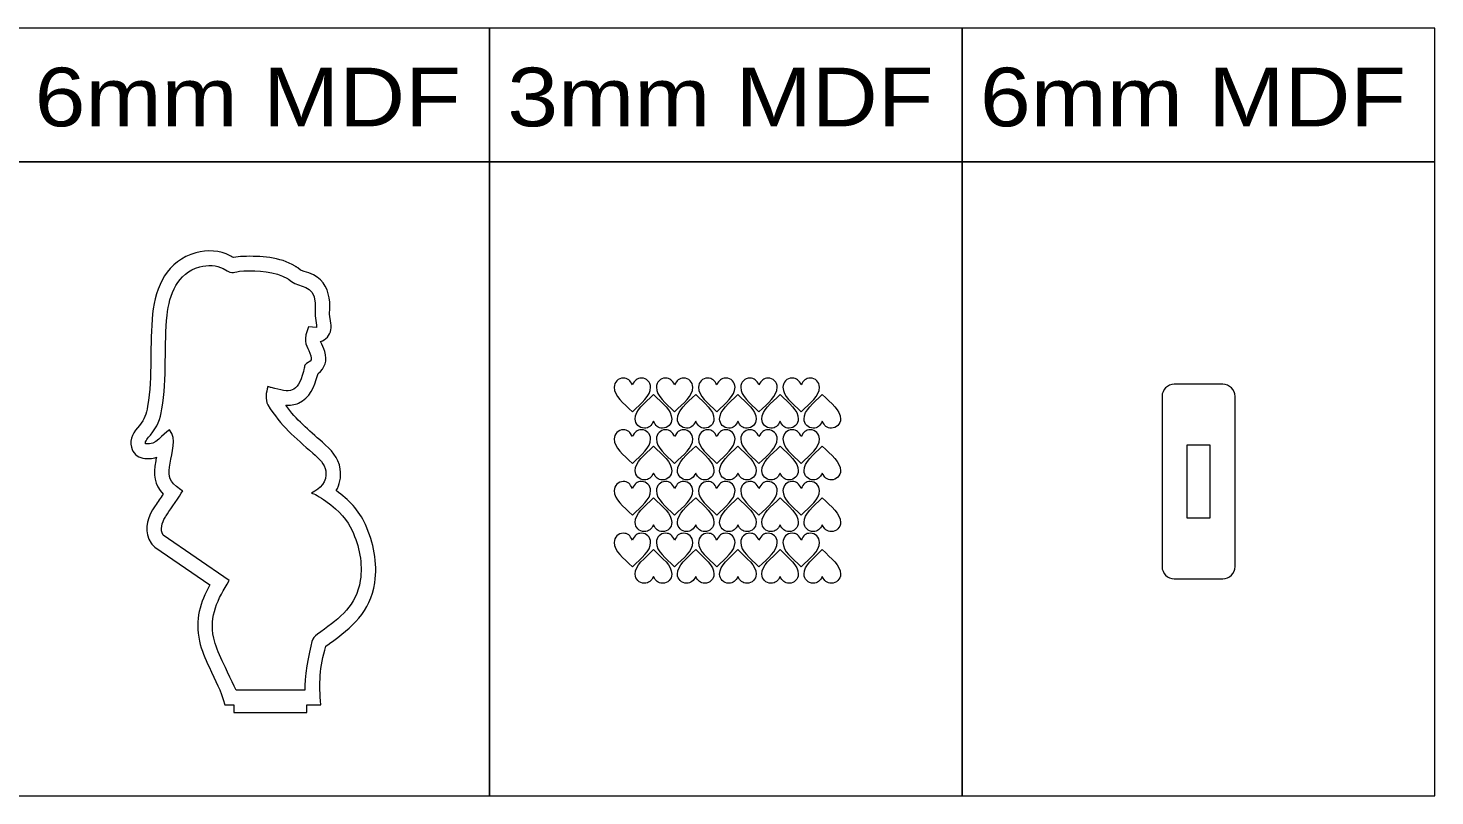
# Model space of a CAD drawing. Header units: millimetres. Extents: x -1166 to 1166, y -335 to 297.
# Drawn here: x 9 to 1166, y -335 to 297 of the extents above; entities that cross this region are included whole.
import ezdxf

# ---------------------------------------------------------------- set-up
doc = ezdxf.new("R2010")
doc.units = ezdxf.units.MM
doc.header["$MEASUREMENT"] = 0
doc.layers.add('Camada 1', color=7, linetype='Continuous')
doc.styles.add('2', font='Arial', dxfattribs={"height": 1})
doc.styles.add('3', font='Arial', dxfattribs={"height": 1})
doc.styles.add('4', font='Arial', dxfattribs={"height": 1})

msp = doc.modelspace()

# ---------------------------------------------------------------- linework, layer by layer
at = {"layer": 'Camada 1', "color": 142, "lineweight": 20}
for points in [[(-0.0001, 186.6815), (388.8269, 186.6815), (388.8269, 296.7483), (-0.0001, 296.7483), (-0.0001, 186.6815)], [(388.8267, 186.6815), (777.6537, 186.6815), (777.6537, 296.7483), (388.8267, 296.7483), (388.8267, 186.6815)], [(777.6535, 186.6815), (1166.4803, 186.6815), (1166.4803, 296.7483), (777.6535, 296.7483), (777.6535, 186.6815)], [(-0.0001, -334.8653), (388.8269, -334.8653), (388.8269, 186.6815), (-0.0001, 186.6815), (-0.0001, -334.8653)], [(388.8267, -334.8653), (777.6537, -334.8653), (777.6537, 186.6815), (388.8267, 186.6815), (388.8267, -334.8653)], [(777.6535, -334.8653), (1166.4803, -334.8653), (1166.4803, 186.6815), (777.6535, 186.6815), (777.6535, -334.8653)]]:
    msp.add_lwpolyline(points, close=True, dxfattribs=at)
at = {"layer": 'Camada 1', "color": 230, "lineweight": 9}
for points, knots in [([(262.5217, -83.7115), (272.9265, -91.38), (281.2387, -99.6098), (286.6966, -111.6317), (286.6966, -111.6317), (293.395, -126.3857), (296.8582, -143.3309), (294.3115, -159.4661), (294.3115, -159.4661), (290.425, -184.0893), (275.9652, -195.7235), (257.1309, -209.5759), (257.1309, -209.5759), (257.0457, -209.6386), (256.9724, -209.6911), (256.8857, -209.7516), (256.8857, -209.7516), (256.8857, -209.7516), (254.0664, -211.7179), (254.0664, -211.7179), (254.0664, -211.7179), (248.9337, -229.0681), (248.4977, -242.5507), (249.9482, -259.9824), (249.9482, -259.9824), (249.9482, -259.9824), (238.5472, -259.9723), (238.5472, -259.9723), (238.5472, -259.9723), (238.5472, -259.9723), (238.5472, -266.2957), (238.5472, -266.2957), (238.5472, -266.2957), (238.5472, -266.2957), (178.5472, -266.2957), (178.5472, -266.2957), (178.5472, -266.2957), (178.5472, -266.2957), (178.5472, -259.9191), (178.5472, -259.9191), (178.5472, -259.9191), (178.5472, -259.9191), (170.8979, -259.9124), (170.8979, -259.9124), (170.8979, -259.9124), (167.6575, -247.2893), (163.5231, -241.1134), (157.996, -228.7886), (157.996, -228.7886), (154.8987, -221.8784), (151.7802, -214.9979), (150.1568, -207.5604), (150.1568, -207.5604), (146.2538, -189.6787), (150.8191, -175.7045), (158.6713, -161.3093), (158.6713, -161.3093), (158.6713, -161.3093), (113.4862, -130.1468), (113.4862, -130.1468), (113.4862, -130.1468), (112.1782, -129.2448), (111.2072, -128.2598), (110.324, -126.939), (110.324, -126.939), (104.6877, -118.5108), (106.5518, -107.7056), (111.5982, -99.5137), (111.5982, -99.5137), (112.2775, -98.4112), (113.001, -97.3465), (113.7105, -96.2644), (113.7105, -96.2644), (115.8362, -93.0226), (118.1272, -89.8561), (120.3276, -86.6596), (120.3276, -86.6596), (112.4782, -78.4268), (112.3339, -71.2411), (114.1241, -59.3581), (114.1241, -59.3581), (114.1942, -58.8928), (114.4337, -57.7796), (114.7427, -56.3245), (114.7427, -56.3245), (111.3608, -57.4625), (107.6864, -57.796), (103.5925, -57.0381), (103.5925, -57.0381), (98.8474, -56.1598), (95.2742, -52.7875), (94.1231, -48.1011), (94.1231, -48.1011), (92.325, -40.7809), (96.2558, -35.2473), (100.7342, -30.1181), (100.7342, -30.1181), (105.1402, -25.0719), (106.3116, -20.8884), (107.4516, -14.3624), (107.4516, -14.3624), (111.7731, 10.3745), (108.9, 36.7081), (111.6065, 61.7344), (111.6065, 61.7344), (114.043, 84.265), (123.5167, 105.4234), (147.1962, 111.8579), (147.1962, 111.8579), (156.4647, 114.3764), (166.9039, 114.1395), (175.4506, 109.4025), (175.4506, 109.4025), (176.2044, 108.9847), (177.1568, 108.4258), (178.0747, 107.9548), (178.0747, 107.9548), (180.7874, 108.5612), (183.112, 108.8876), (186.2752, 108.9608), (186.2752, 108.9608), (200.3887, 109.2872), (216.3811, 108.5284), (228.7454, 101.0019), (228.7454, 101.0019), (229.0131, 100.839), (229.2791, 100.672), (229.5411, 100.5), (229.5411, 100.5), (229.8039, 100.3275), (230.064, 100.1495), (230.3207, 99.968), (230.3207, 99.968), (230.5618, 99.7976), (230.7621, 99.6451), (230.9906, 99.4582), (230.9906, 99.4582), (230.9906, 99.4582), (233.2283, 97.6277), (233.2283, 97.6277), (233.2283, 97.6277), (233.2912, 97.5881), (233.3699, 97.5508), (233.4333, 97.5204), (233.4333, 97.5204), (234.2603, 97.1239), (235.3074, 96.8372), (236.1858, 96.576), (236.1858, 96.576), (238.8787, 95.7751), (241.413, 95.0001), (243.9325, 93.7072), (243.9325, 93.7072), (252.8337, 89.1396), (256.5799, 80.8876), (257.2921, 71.2478), (257.2921, 71.2478), (257.4346, 69.3184), (257.385, 67.3833), (257.3097, 65.4522), (257.3097, 65.4522), (257.264, 64.2817), (257.1158, 62.6536), (257.229, 61.5031), (257.229, 61.5031), (257.229, 61.5031), (258.2319, 54.0044), (258.2319, 54.0044), (258.2319, 54.0044), (258.24, 53.9438), (258.2475, 53.8847), (258.2545, 53.8265), (258.2545, 53.8265), (258.5571, 52.0946), (258.4604, 50.542), (258.2141, 48.7303), (258.2141, 48.7303), (257.5639, 43.9476), (254.1626, 40.1921), (249.8116, 38.8647), (249.8116, 38.8647), (251.0332, 36.0615), (252.3384, 33.7666), (253.2676, 30.6299), (253.2676, 30.6299), (255.4744, 23.1802), (253.5097, 16.9459), (247.6726, 12.5943), (247.6726, 12.5943), (247.5627, 12.0825), (247.4368, 11.5626), (247.2857, 11.0209), (247.2857, 11.0209), (244.755, 1.9499), (241.0016, -7.6509), (231.7555, -11.7309), (231.7555, -11.7309), (228.2886, -13.2607), (224.6948, -13.6971), (221.0812, -13.5227), (221.0812, -13.5227), (229.8598, -25.4945), (239.5677, -33.6485), (251.3834, -43.972), (251.3834, -43.972), (258.3982, -50.1008), (264.6425, -56.2732), (265.9504, -65.9807), (265.9504, -65.9807), (266.9146, -73.138), (265.546, -78.8916), (262.5217, -83.7115)], [0, 0, 0, 0, 0.018518519, 0.018518519, 0.018518519, 0.018518519, 0.037037037, 0.037037037, 0.037037037, 0.037037037, 0.055555556, 0.055555556, 0.055555556, 0.055555556, 0.074074074, 0.074074074, 0.074074074, 0.074074074, 0.092592593, 0.092592593, 0.092592593, 0.092592593, 0.111111111, 0.111111111, 0.111111111, 0.111111111, 0.12962963, 0.12962963, 0.12962963, 0.12962963, 0.148148148, 0.148148148, 0.148148148, 0.148148148, 0.166666667, 0.166666667, 0.166666667, 0.166666667, 0.185185185, 0.185185185, 0.185185185, 0.185185185, 0.203703704, 0.203703704, 0.203703704, 0.203703704, 0.222222222, 0.222222222, 0.222222222, 0.222222222, 0.240740741, 0.240740741, 0.240740741, 0.240740741, 0.259259259, 0.259259259, 0.259259259, 0.259259259, 0.277777778, 0.277777778, 0.277777778, 0.277777778, 0.296296296, 0.296296296, 0.296296296, 0.296296296, 0.314814815, 0.314814815, 0.314814815, 0.314814815, 0.333333333, 0.333333333, 0.333333333, 0.333333333, 0.351851852, 0.351851852, 0.351851852, 0.351851852, 0.37037037, 0.37037037, 0.37037037, 0.37037037, 0.388888889, 0.388888889, 0.388888889, 0.388888889, 0.407407407, 0.407407407, 0.407407407, 0.407407407, 0.425925926, 0.425925926, 0.425925926, 0.425925926, 0.444444444, 0.444444444, 0.444444444, 0.444444444, 0.462962963, 0.462962963, 0.462962963, 0.462962963, 0.481481481, 0.481481481, 0.481481481, 0.481481481, 0.5, 0.5, 0.5, 0.5, 0.518518519, 0.518518519, 0.518518519, 0.518518519, 0.537037037, 0.537037037, 0.537037037, 0.537037037, 0.555555556, 0.555555556, 0.555555556, 0.555555556, 0.574074074, 0.574074074, 0.574074074, 0.574074074, 0.592592593, 0.592592593, 0.592592593, 0.592592593, 0.611111111, 0.611111111, 0.611111111, 0.611111111, 0.62962963, 0.62962963, 0.62962963, 0.62962963, 0.648148148, 0.648148148, 0.648148148, 0.648148148, 0.666666667, 0.666666667, 0.666666667, 0.666666667, 0.685185185, 0.685185185, 0.685185185, 0.685185185, 0.703703704, 0.703703704, 0.703703704, 0.703703704, 0.722222222, 0.722222222, 0.722222222, 0.722222222, 0.740740741, 0.740740741, 0.740740741, 0.740740741, 0.759259259, 0.759259259, 0.759259259, 0.759259259, 0.777777778, 0.777777778, 0.777777778, 0.777777778, 0.796296296, 0.796296296, 0.796296296, 0.796296296, 0.814814815, 0.814814815, 0.814814815, 0.814814815, 0.833333333, 0.833333333, 0.833333333, 0.833333333, 0.851851852, 0.851851852, 0.851851852, 0.851851852, 0.87037037, 0.87037037, 0.87037037, 0.87037037, 0.888888889, 0.888888889, 0.888888889, 0.888888889, 0.907407407, 0.907407407, 0.907407407, 0.907407407, 0.925925926, 0.925925926, 0.925925926, 0.925925926, 0.944444444, 0.944444444, 0.944444444, 0.944444444, 0.962962963, 0.962962963, 0.962962963, 0.962962963, 1, 1, 1, 1]), ([(275.77, -116.5924), (271.856, -107.9713), (266.0185, -100.9995), (254.0715, -92.4025), (254.0715, -92.4025), (249.3754, -89.0232), (244.06, -85.6061), (242.338, -85.9362), (242.338, -85.9362), (249.5539, -81.6829), (255.3444, -77.1316), (254.0578, -67.583), (254.0578, -67.583), (253.2693, -61.7294), (248.6786, -57.5439), (243.488, -53.0087), (243.488, -53.0087), (228.4119, -39.8367), (217.4445, -30.8541), (206.3086, -13.1081), (206.3086, -13.1081), (204.2295, -8.7395), (204.8099, -3.0851), (206.4947, 1.7955), (206.4947, 1.7955), (206.4947, 1.7955), (208.0429, 1.3791), (208.0429, 1.3791), (208.0429, 1.3791), (208.2357, 1.3274), (208.9298, 1.1391), (209.1596, 1.0766), (209.1596, 1.0766), (225.0967, -3.2484), (230.542, -4.3397), (235.7271, 14.2456), (235.7271, 14.2456), (237.0117, 18.8502), (235.4727, 19.1884), (239.5299, 21.5753), (239.5299, 21.5753), (242.1126, 23.0945), (242.6516, 24.2178), (241.7618, 27.2216), (241.7618, 27.2216), (239.8989, 33.5104), (235.9138, 36.298), (237.7293, 44.3268), (237.7293, 44.3268), (237.7293, 44.3268), (239.4989, 50.127), (239.4989, 50.127), (239.4989, 50.127), (239.5676, 50.2951), (239.8165, 50.8569), (239.8897, 51.082), (239.8897, 51.082), (239.8897, 51.082), (246.3235, 50.3469), (246.3235, 50.3469), (246.3235, 50.3469), (246.575, 52.1968), (246.3783, 51.4843), (246.3378, 52.4136), (246.3378, 52.4136), (246.3378, 52.4136), (245.3313, 59.939), (245.3313, 59.939), (245.3313, 59.939), (244.9748, 62.6788), (245.5644, 67.1209), (245.3247, 70.3636), (245.3247, 70.3636), (244.113, 86.7658), (232.6655, 82.7791), (225.7902, 88.2087), (225.7902, 88.2087), (225.7902, 88.2087), (223.3926, 90.17), (223.3926, 90.17), (223.3926, 90.17), (223.2615, 90.2627), (223.0917, 90.3793), (222.9565, 90.4679), (222.9565, 90.4679), (222.8202, 90.5575), (222.646, 90.6663), (222.5058, 90.7517), (222.5058, 90.7517), (212.4754, 96.8574), (197.9358, 97.2272), (186.5527, 96.964), (186.5527, 96.964), (175.7715, 96.7146), (180.2617, 93.016), (169.6333, 98.9068), (169.6333, 98.9068), (164.2553, 101.8876), (157.0855, 102.1098), (150.3429, 100.2778), (150.3429, 100.2778), (131.7516, 95.2258), (125.4041, 77.7122), (123.5369, 60.4442), (123.5369, 60.4442), (121.0889, 37.8103), (123.4851, 7.6857), (119.2726, -16.4275), (119.2726, -16.4275), (117.7284, -25.267), (115.6811, -31.2444), (109.7735, -38.0106), (109.7735, -38.0106), (107.6388, -40.4553), (105.2692, -43.1725), (105.7767, -45.2386), (105.7767, -45.2386), (114.8347, -46.9153), (119.2631, -37.0799), (125.4944, -33.815), (125.4944, -33.815), (131.9107, -41.1193), (127.2968, -52.474), (125.9902, -61.1457), (125.9902, -61.1457), (124.5503, -70.7048), (124.0502, -74.1094), (131.1217, -80.4035), (131.1217, -80.4035), (131.1217, -80.4035), (134.7254, -83.161), (134.7254, -83.161), (134.7254, -83.161), (135.5199, -83.5906), (135.7433, -83.5876), (136.3536, -83.853), (136.3536, -83.853), (133.7439, -88.7876), (126.6015, -98.4818), (123.7455, -102.8446), (123.7455, -102.8446), (122.9274, -104.0849), (122.4768, -104.7338), (121.8152, -105.8077), (121.8152, -105.8077), (119.4078, -109.7157), (117.3687, -115.8865), (120.299, -120.2683), (120.299, -120.2683), (120.299, -120.2683), (174.6442, -157.7481), (174.6442, -157.7481), (174.6442, -157.7481), (165.2907, -173.0161), (157.8597, -186.5783), (161.8808, -205.0014), (161.8808, -205.0014), (163.2071, -211.0777), (165.7695, -216.793), (168.9463, -223.8804), (168.9463, -223.8804), (170.8369, -228.0985), (180.0669, -247.3682), (180.2087, -247.9206), (180.2087, -247.9206), (180.2087, -247.9206), (236.9072, -247.9708), (236.9072, -247.9708), (236.9072, -247.9708), (236.2079, -239.5674), (240.1332, -216.3017), (242.6572, -207.9871), (242.6572, -207.9871), (243.5475, -205.0548), (244.7168, -203.5859), (247.1283, -201.9265), (247.1283, -201.9265), (247.1283, -201.9265), (250.021, -199.909), (250.021, -199.909), (250.021, -199.909), (266.0042, -188.1535), (279.1531, -178.535), (282.4582, -157.5952), (282.4582, -157.5952), (284.6201, -143.8979), (281.5239, -129.2661), (275.77, -116.5924)], [0, 0, 0, 0, 0.020833333, 0.020833333, 0.020833333, 0.020833333, 0.041666667, 0.041666667, 0.041666667, 0.041666667, 0.0625, 0.0625, 0.0625, 0.0625, 0.083333333, 0.083333333, 0.083333333, 0.083333333, 0.104166667, 0.104166667, 0.104166667, 0.104166667, 0.125, 0.125, 0.125, 0.125, 0.145833333, 0.145833333, 0.145833333, 0.145833333, 0.166666667, 0.166666667, 0.166666667, 0.166666667, 0.1875, 0.1875, 0.1875, 0.1875, 0.208333333, 0.208333333, 0.208333333, 0.208333333, 0.229166667, 0.229166667, 0.229166667, 0.229166667, 0.25, 0.25, 0.25, 0.25, 0.270833333, 0.270833333, 0.270833333, 0.270833333, 0.291666667, 0.291666667, 0.291666667, 0.291666667, 0.3125, 0.3125, 0.3125, 0.3125, 0.333333333, 0.333333333, 0.333333333, 0.333333333, 0.354166667, 0.354166667, 0.354166667, 0.354166667, 0.375, 0.375, 0.375, 0.375, 0.395833333, 0.395833333, 0.395833333, 0.395833333, 0.416666667, 0.416666667, 0.416666667, 0.416666667, 0.4375, 0.4375, 0.4375, 0.4375, 0.458333333, 0.458333333, 0.458333333, 0.458333333, 0.479166667, 0.479166667, 0.479166667, 0.479166667, 0.5, 0.5, 0.5, 0.5, 0.520833333, 0.520833333, 0.520833333, 0.520833333, 0.541666667, 0.541666667, 0.541666667, 0.541666667, 0.5625, 0.5625, 0.5625, 0.5625, 0.583333333, 0.583333333, 0.583333333, 0.583333333, 0.604166667, 0.604166667, 0.604166667, 0.604166667, 0.625, 0.625, 0.625, 0.625, 0.645833333, 0.645833333, 0.645833333, 0.645833333, 0.666666667, 0.666666667, 0.666666667, 0.666666667, 0.6875, 0.6875, 0.6875, 0.6875, 0.708333333, 0.708333333, 0.708333333, 0.708333333, 0.729166667, 0.729166667, 0.729166667, 0.729166667, 0.75, 0.75, 0.75, 0.75, 0.770833333, 0.770833333, 0.770833333, 0.770833333, 0.791666667, 0.791666667, 0.791666667, 0.791666667, 0.8125, 0.8125, 0.8125, 0.8125, 0.833333333, 0.833333333, 0.833333333, 0.833333333, 0.854166667, 0.854166667, 0.854166667, 0.854166667, 0.875, 0.875, 0.875, 0.875, 0.895833333, 0.895833333, 0.895833333, 0.895833333, 0.916666667, 0.916666667, 0.916666667, 0.916666667, 0.9375, 0.9375, 0.9375, 0.9375, 0.958333333, 0.958333333, 0.958333333, 0.958333333, 1, 1, 1, 1])]:
    msp.add_open_spline(points, degree=3, knots=knots, dxfattribs=at)
at = {"layer": 'Camada 1', "color": 250, "lineweight": 20}
for points in [[(506.304, 3.2098), (508.179, 6.9598), (510.054, 8.8348), (513.804, 8.8348), (513.804, 8.8348), (517.944, 8.8348), (521.304, 5.4748), (521.304, 1.3347), (521.304, 1.3347), (521.304, -6.1653), (513.804, -11.3504), (506.304, -18.8504), (506.304, -18.8504), (498.804, -11.3504), (491.304, -6.1653), (491.304, 1.3347), (491.304, 1.3347), (491.304, 5.4748), (494.664, 8.8348), (498.804, 8.8348), (498.804, 8.8348), (502.554, 8.8348), (504.429, 6.9598), (506.304, 3.2098)], [(541.0221, 3.2098), (542.8971, 6.9598), (544.7721, 8.8348), (548.5221, 8.8348), (548.5221, 8.8348), (552.6621, 8.8348), (556.0221, 5.4748), (556.0221, 1.3347), (556.0221, 1.3347), (556.0221, -6.1653), (548.5221, -11.3504), (541.0221, -18.8504), (541.0221, -18.8504), (533.5221, -11.3504), (526.0221, -6.1653), (526.0221, 1.3347), (526.0221, 1.3347), (526.0221, 5.4748), (529.3821, 8.8348), (533.5221, 8.8348), (533.5221, 8.8348), (537.2721, 8.8348), (539.1471, 6.9598), (541.0221, 3.2098)], [(575.7402, 3.2098), (577.6152, 6.9598), (579.4902, 8.8348), (583.2402, 8.8348), (583.2402, 8.8348), (587.3802, 8.8348), (590.7402, 5.4748), (590.7402, 1.3347), (590.7402, 1.3347), (590.7402, -6.1653), (583.2402, -11.3504), (575.7402, -18.8504), (575.7402, -18.8504), (568.2402, -11.3504), (560.7402, -6.1653), (560.7402, 1.3347), (560.7402, 1.3347), (560.7402, 5.4748), (564.1002, 8.8348), (568.2402, 8.8348), (568.2402, 8.8348), (571.9902, 8.8348), (573.8652, 6.9598), (575.7402, 3.2098)], [(610.4583, 3.2098), (612.3333, 6.9598), (614.2083, 8.8348), (617.9583, 8.8348), (617.9583, 8.8348), (622.0983, 8.8348), (625.4583, 5.4748), (625.4583, 1.3347), (625.4583, 1.3347), (625.4583, -6.1653), (617.9583, -11.3504), (610.4583, -18.8504), (610.4583, -18.8504), (602.9583, -11.3504), (595.4583, -6.1653), (595.4583, 1.3347), (595.4583, 1.3347), (595.4583, 5.4748), (598.8183, 8.8348), (602.9583, 8.8348), (602.9583, 8.8348), (606.7083, 8.8348), (608.5833, 6.9598), (610.4583, 3.2098)], [(645.1764, 3.2098), (647.0514, 6.9598), (648.9264, 8.8348), (652.6764, 8.8348), (652.6764, 8.8348), (656.8164, 8.8348), (660.1764, 5.4748), (660.1764, 1.3347), (660.1764, 1.3347), (660.1764, -6.1653), (652.6764, -11.3504), (645.1764, -18.8504), (645.1764, -18.8504), (637.6764, -11.3504), (630.1764, -6.1653), (630.1764, 1.3347), (630.1764, 1.3347), (630.1764, 5.4748), (633.5364, 8.8348), (637.6764, 8.8348), (637.6764, 8.8348), (641.4264, 8.8348), (643.3014, 6.9598), (645.1764, 3.2098)], [(523.6607, -26.7289), (525.5357, -30.4789), (527.4107, -32.3539), (531.1607, -32.3539), (531.1607, -32.3539), (535.3007, -32.3539), (538.6607, -28.9939), (538.6607, -24.8539), (538.6607, -24.8539), (538.6607, -17.3539), (531.1607, -12.1687), (523.6607, -4.6687), (523.6607, -4.6687), (516.1607, -12.1687), (508.6607, -17.3539), (508.6607, -24.8539), (508.6607, -24.8539), (508.6607, -28.9939), (512.0207, -32.3539), (516.1607, -32.3539), (516.1607, -32.3539), (519.9107, -32.3539), (521.7857, -30.4789), (523.6607, -26.7289)], [(558.3788, -26.7289), (560.2538, -30.4789), (562.1288, -32.3539), (565.8788, -32.3539), (565.8788, -32.3539), (570.0188, -32.3539), (573.3788, -28.9939), (573.3788, -24.8539), (573.3788, -24.8539), (573.3788, -17.3539), (565.8788, -12.1687), (558.3788, -4.6687), (558.3788, -4.6687), (550.8788, -12.1687), (543.3788, -17.3539), (543.3788, -24.8539), (543.3788, -24.8539), (543.3788, -28.9939), (546.7388, -32.3539), (550.8788, -32.3539), (550.8788, -32.3539), (554.6288, -32.3539), (556.5038, -30.4789), (558.3788, -26.7289)], [(593.0969, -26.7289), (594.9719, -30.4789), (596.8469, -32.3539), (600.5969, -32.3539), (600.5969, -32.3539), (604.7369, -32.3539), (608.0969, -28.9939), (608.0969, -24.8539), (608.0969, -24.8539), (608.0969, -17.3539), (600.5969, -12.1687), (593.0969, -4.6687), (593.0969, -4.6687), (585.5969, -12.1687), (578.0969, -17.3539), (578.0969, -24.8539), (578.0969, -24.8539), (578.0969, -28.9939), (581.4569, -32.3539), (585.5969, -32.3539), (585.5969, -32.3539), (589.3469, -32.3539), (591.2219, -30.4789), (593.0969, -26.7289)], [(627.815, -26.7289), (629.69, -30.4789), (631.565, -32.3539), (635.315, -32.3539), (635.315, -32.3539), (639.455, -32.3539), (642.815, -28.9939), (642.815, -24.8539), (642.815, -24.8539), (642.815, -17.3539), (635.315, -12.1687), (627.815, -4.6687), (627.815, -4.6687), (620.315, -12.1687), (612.815, -17.3539), (612.815, -24.8539), (612.815, -24.8539), (612.815, -28.9939), (616.175, -32.3539), (620.315, -32.3539), (620.315, -32.3539), (624.065, -32.3539), (625.94, -30.4789), (627.815, -26.7289)], [(662.5331, -26.7289), (664.4081, -30.4789), (666.2831, -32.3539), (670.0331, -32.3539), (670.0331, -32.3539), (674.1731, -32.3539), (677.5331, -28.9939), (677.5331, -24.8539), (677.5331, -24.8539), (677.5331, -17.3539), (670.0331, -12.1687), (662.5331, -4.6687), (662.5331, -4.6687), (655.0331, -12.1687), (647.5331, -17.3539), (647.5331, -24.8539), (647.5331, -24.8539), (647.5331, -28.9939), (650.8931, -32.3539), (655.0331, -32.3539), (655.0331, -32.3539), (658.7831, -32.3539), (660.6581, -30.4789), (662.5331, -26.7289)], [(506.304, -39.3324), (508.179, -35.5824), (510.054, -33.7074), (513.804, -33.7074), (513.804, -33.7074), (517.944, -33.7074), (521.304, -37.0674), (521.304, -41.2075), (521.304, -41.2075), (521.304, -48.7075), (513.804, -53.8926), (506.304, -61.3926), (506.304, -61.3926), (498.804, -53.8926), (491.304, -48.7075), (491.304, -41.2075), (491.304, -41.2075), (491.304, -37.0674), (494.664, -33.7074), (498.804, -33.7074), (498.804, -33.7074), (502.554, -33.7074), (504.429, -35.5824), (506.304, -39.3324)], [(541.0221, -39.3324), (542.8971, -35.5824), (544.7721, -33.7074), (548.5221, -33.7074), (548.5221, -33.7074), (552.6621, -33.7074), (556.0221, -37.0674), (556.0221, -41.2075), (556.0221, -41.2075), (556.0221, -48.7075), (548.5221, -53.8926), (541.0221, -61.3926), (541.0221, -61.3926), (533.5221, -53.8926), (526.0221, -48.7075), (526.0221, -41.2075), (526.0221, -41.2075), (526.0221, -37.0674), (529.3821, -33.7074), (533.5221, -33.7074), (533.5221, -33.7074), (537.2721, -33.7074), (539.1471, -35.5824), (541.0221, -39.3324)], [(575.7402, -39.3324), (577.6152, -35.5824), (579.4902, -33.7074), (583.2402, -33.7074), (583.2402, -33.7074), (587.3802, -33.7074), (590.7402, -37.0674), (590.7402, -41.2075), (590.7402, -41.2075), (590.7402, -48.7075), (583.2402, -53.8926), (575.7402, -61.3926), (575.7402, -61.3926), (568.2402, -53.8926), (560.7402, -48.7075), (560.7402, -41.2075), (560.7402, -41.2075), (560.7402, -37.0674), (564.1002, -33.7074), (568.2402, -33.7074), (568.2402, -33.7074), (571.9902, -33.7074), (573.8652, -35.5824), (575.7402, -39.3324)], [(610.4583, -39.3324), (612.3333, -35.5824), (614.2083, -33.7074), (617.9583, -33.7074), (617.9583, -33.7074), (622.0983, -33.7074), (625.4583, -37.0674), (625.4583, -41.2075), (625.4583, -41.2075), (625.4583, -48.7075), (617.9583, -53.8926), (610.4583, -61.3926), (610.4583, -61.3926), (602.9583, -53.8926), (595.4583, -48.7075), (595.4583, -41.2075), (595.4583, -41.2075), (595.4583, -37.0674), (598.8183, -33.7074), (602.9583, -33.7074), (602.9583, -33.7074), (606.7083, -33.7074), (608.5833, -35.5824), (610.4583, -39.3324)], [(645.1764, -39.3324), (647.0514, -35.5824), (648.9264, -33.7074), (652.6764, -33.7074), (652.6764, -33.7074), (656.8164, -33.7074), (660.1764, -37.0674), (660.1764, -41.2075), (660.1764, -41.2075), (660.1764, -48.7075), (652.6764, -53.8926), (645.1764, -61.3926), (645.1764, -61.3926), (637.6764, -53.8926), (630.1764, -48.7075), (630.1764, -41.2075), (630.1764, -41.2075), (630.1764, -37.0674), (633.5364, -33.7074), (637.6764, -33.7074), (637.6764, -33.7074), (641.4264, -33.7074), (643.3014, -35.5824), (645.1764, -39.3324)], [(523.6607, -69.2711), (525.5357, -73.0211), (527.4107, -74.8961), (531.1607, -74.8961), (531.1607, -74.8961), (535.3007, -74.8961), (538.6607, -71.5361), (538.6607, -67.3961), (538.6607, -67.3961), (538.6607, -59.8961), (531.1607, -54.7109), (523.6607, -47.2109), (523.6607, -47.2109), (516.1607, -54.7109), (508.6607, -59.8961), (508.6607, -67.3961), (508.6607, -67.3961), (508.6607, -71.5361), (512.0207, -74.8961), (516.1607, -74.8961), (516.1607, -74.8961), (519.9107, -74.8961), (521.7857, -73.0211), (523.6607, -69.2711)], [(558.3788, -69.2711), (560.2538, -73.0211), (562.1288, -74.8961), (565.8788, -74.8961), (565.8788, -74.8961), (570.0188, -74.8961), (573.3788, -71.5361), (573.3788, -67.3961), (573.3788, -67.3961), (573.3788, -59.8961), (565.8788, -54.7109), (558.3788, -47.2109), (558.3788, -47.2109), (550.8788, -54.7109), (543.3788, -59.8961), (543.3788, -67.3961), (543.3788, -67.3961), (543.3788, -71.5361), (546.7388, -74.8961), (550.8788, -74.8961), (550.8788, -74.8961), (554.6288, -74.8961), (556.5038, -73.0211), (558.3788, -69.2711)], [(593.0969, -69.2711), (594.9719, -73.0211), (596.8469, -74.8961), (600.5969, -74.8961), (600.5969, -74.8961), (604.7369, -74.8961), (608.0969, -71.5361), (608.0969, -67.3961), (608.0969, -67.3961), (608.0969, -59.8961), (600.5969, -54.7109), (593.0969, -47.2109), (593.0969, -47.2109), (585.5969, -54.7109), (578.0969, -59.8961), (578.0969, -67.3961), (578.0969, -67.3961), (578.0969, -71.5361), (581.4569, -74.8961), (585.5969, -74.8961), (585.5969, -74.8961), (589.3469, -74.8961), (591.2219, -73.0211), (593.0969, -69.2711)], [(627.815, -69.2711), (629.69, -73.0211), (631.565, -74.8961), (635.315, -74.8961), (635.315, -74.8961), (639.455, -74.8961), (642.815, -71.5361), (642.815, -67.3961), (642.815, -67.3961), (642.815, -59.8961), (635.315, -54.7109), (627.815, -47.2109), (627.815, -47.2109), (620.315, -54.7109), (612.815, -59.8961), (612.815, -67.3961), (612.815, -67.3961), (612.815, -71.5361), (616.175, -74.8961), (620.315, -74.8961), (620.315, -74.8961), (624.065, -74.8961), (625.94, -73.0211), (627.815, -69.2711)], [(662.5331, -69.2711), (664.4081, -73.0211), (666.2831, -74.8961), (670.0331, -74.8961), (670.0331, -74.8961), (674.1731, -74.8961), (677.5331, -71.5361), (677.5331, -67.3961), (677.5331, -67.3961), (677.5331, -59.8961), (670.0331, -54.7109), (662.5331, -47.2109), (662.5331, -47.2109), (655.0331, -54.7109), (647.5331, -59.8961), (647.5331, -67.3961), (647.5331, -67.3961), (647.5331, -71.5361), (650.8931, -74.8961), (655.0331, -74.8961), (655.0331, -74.8961), (658.7831, -74.8961), (660.6581, -73.0211), (662.5331, -69.2711)], [(506.304, -81.8746), (508.179, -78.1246), (510.054, -76.2496), (513.804, -76.2496), (513.804, -76.2496), (517.944, -76.2496), (521.304, -79.6096), (521.304, -83.7496), (521.304, -83.7496), (521.304, -91.2497), (513.804, -96.4348), (506.304, -103.9348), (506.304, -103.9348), (498.804, -96.4348), (491.304, -91.2497), (491.304, -83.7496), (491.304, -83.7496), (491.304, -79.6096), (494.664, -76.2496), (498.804, -76.2496), (498.804, -76.2496), (502.554, -76.2496), (504.429, -78.1246), (506.304, -81.8746)], [(541.0221, -81.8746), (542.8971, -78.1246), (544.7721, -76.2496), (548.5221, -76.2496), (548.5221, -76.2496), (552.6621, -76.2496), (556.0221, -79.6096), (556.0221, -83.7496), (556.0221, -83.7496), (556.0221, -91.2497), (548.5221, -96.4348), (541.0221, -103.9348), (541.0221, -103.9348), (533.5221, -96.4348), (526.0221, -91.2497), (526.0221, -83.7496), (526.0221, -83.7496), (526.0221, -79.6096), (529.3821, -76.2496), (533.5221, -76.2496), (533.5221, -76.2496), (537.2721, -76.2496), (539.1471, -78.1246), (541.0221, -81.8746)], [(575.7402, -81.8746), (577.6152, -78.1246), (579.4902, -76.2496), (583.2402, -76.2496), (583.2402, -76.2496), (587.3802, -76.2496), (590.7402, -79.6096), (590.7402, -83.7496), (590.7402, -83.7496), (590.7402, -91.2497), (583.2402, -96.4348), (575.7402, -103.9348), (575.7402, -103.9348), (568.2402, -96.4348), (560.7402, -91.2497), (560.7402, -83.7496), (560.7402, -83.7496), (560.7402, -79.6096), (564.1002, -76.2496), (568.2402, -76.2496), (568.2402, -76.2496), (571.9902, -76.2496), (573.8652, -78.1246), (575.7402, -81.8746)], [(610.4583, -81.8746), (612.3333, -78.1246), (614.2083, -76.2496), (617.9583, -76.2496), (617.9583, -76.2496), (622.0983, -76.2496), (625.4583, -79.6096), (625.4583, -83.7496), (625.4583, -83.7496), (625.4583, -91.2497), (617.9583, -96.4348), (610.4583, -103.9348), (610.4583, -103.9348), (602.9583, -96.4348), (595.4583, -91.2497), (595.4583, -83.7496), (595.4583, -83.7496), (595.4583, -79.6096), (598.8183, -76.2496), (602.9583, -76.2496), (602.9583, -76.2496), (606.7083, -76.2496), (608.5833, -78.1246), (610.4583, -81.8746)], [(645.1764, -81.8746), (647.0514, -78.1246), (648.9264, -76.2496), (652.6764, -76.2496), (652.6764, -76.2496), (656.8164, -76.2496), (660.1764, -79.6096), (660.1764, -83.7496), (660.1764, -83.7496), (660.1764, -91.2497), (652.6764, -96.4348), (645.1764, -103.9348), (645.1764, -103.9348), (637.6764, -96.4348), (630.1764, -91.2497), (630.1764, -83.7496), (630.1764, -83.7496), (630.1764, -79.6096), (633.5364, -76.2496), (637.6764, -76.2496), (637.6764, -76.2496), (641.4264, -76.2496), (643.3014, -78.1246), (645.1764, -81.8746)], [(523.6607, -111.8133), (525.5357, -115.5633), (527.4107, -117.4383), (531.1607, -117.4383), (531.1607, -117.4383), (535.3007, -117.4383), (538.6607, -114.0783), (538.6607, -109.9383), (538.6607, -109.9383), (538.6607, -102.4383), (531.1607, -97.2531), (523.6607, -89.7531), (523.6607, -89.7531), (516.1607, -97.2531), (508.6607, -102.4383), (508.6607, -109.9383), (508.6607, -109.9383), (508.6607, -114.0783), (512.0207, -117.4383), (516.1607, -117.4383), (516.1607, -117.4383), (519.9107, -117.4383), (521.7857, -115.5633), (523.6607, -111.8133)], [(558.3788, -111.8133), (560.2538, -115.5633), (562.1288, -117.4383), (565.8788, -117.4383), (565.8788, -117.4383), (570.0188, -117.4383), (573.3788, -114.0783), (573.3788, -109.9383), (573.3788, -109.9383), (573.3788, -102.4383), (565.8788, -97.2531), (558.3788, -89.7531), (558.3788, -89.7531), (550.8788, -97.2531), (543.3788, -102.4383), (543.3788, -109.9383), (543.3788, -109.9383), (543.3788, -114.0783), (546.7388, -117.4383), (550.8788, -117.4383), (550.8788, -117.4383), (554.6288, -117.4383), (556.5038, -115.5633), (558.3788, -111.8133)], [(593.0969, -111.8133), (594.9719, -115.5633), (596.8469, -117.4383), (600.5969, -117.4383), (600.5969, -117.4383), (604.7369, -117.4383), (608.0969, -114.0783), (608.0969, -109.9383), (608.0969, -109.9383), (608.0969, -102.4383), (600.5969, -97.2531), (593.0969, -89.7531), (593.0969, -89.7531), (585.5969, -97.2531), (578.0969, -102.4383), (578.0969, -109.9383), (578.0969, -109.9383), (578.0969, -114.0783), (581.4569, -117.4383), (585.5969, -117.4383), (585.5969, -117.4383), (589.3469, -117.4383), (591.2219, -115.5633), (593.0969, -111.8133)], [(627.815, -111.8133), (629.69, -115.5633), (631.565, -117.4383), (635.315, -117.4383), (635.315, -117.4383), (639.455, -117.4383), (642.815, -114.0783), (642.815, -109.9383), (642.815, -109.9383), (642.815, -102.4383), (635.315, -97.2531), (627.815, -89.7531), (627.815, -89.7531), (620.315, -97.2531), (612.815, -102.4383), (612.815, -109.9383), (612.815, -109.9383), (612.815, -114.0783), (616.175, -117.4383), (620.315, -117.4383), (620.315, -117.4383), (624.065, -117.4383), (625.94, -115.5633), (627.815, -111.8133)], [(662.5331, -111.8133), (664.4081, -115.5633), (666.2831, -117.4383), (670.0331, -117.4383), (670.0331, -117.4383), (674.1731, -117.4383), (677.5331, -114.0783), (677.5331, -109.9383), (677.5331, -109.9383), (677.5331, -102.4383), (670.0331, -97.2531), (662.5331, -89.7531), (662.5331, -89.7531), (655.0331, -97.2531), (647.5331, -102.4383), (647.5331, -109.9383), (647.5331, -109.9383), (647.5331, -114.0783), (650.8931, -117.4383), (655.0331, -117.4383), (655.0331, -117.4383), (658.7831, -117.4383), (660.6581, -115.5633), (662.5331, -111.8133)], [(506.304, -124.4168), (508.179, -120.6668), (510.054, -118.7918), (513.804, -118.7918), (513.804, -118.7918), (517.944, -118.7918), (521.304, -122.1518), (521.304, -126.2918), (521.304, -126.2918), (521.304, -133.7919), (513.804, -138.977), (506.304, -146.477), (506.304, -146.477), (498.804, -138.977), (491.304, -133.7919), (491.304, -126.2918), (491.304, -126.2918), (491.304, -122.1518), (494.664, -118.7918), (498.804, -118.7918), (498.804, -118.7918), (502.554, -118.7918), (504.429, -120.6668), (506.304, -124.4168)], [(541.0221, -124.4168), (542.8971, -120.6668), (544.7721, -118.7918), (548.5221, -118.7918), (548.5221, -118.7918), (552.6621, -118.7918), (556.0221, -122.1518), (556.0221, -126.2918), (556.0221, -126.2918), (556.0221, -133.7919), (548.5221, -138.977), (541.0221, -146.477), (541.0221, -146.477), (533.5221, -138.977), (526.0221, -133.7919), (526.0221, -126.2918), (526.0221, -126.2918), (526.0221, -122.1518), (529.3821, -118.7918), (533.5221, -118.7918), (533.5221, -118.7918), (537.2721, -118.7918), (539.1471, -120.6668), (541.0221, -124.4168)], [(575.7402, -124.4168), (577.6152, -120.6668), (579.4902, -118.7918), (583.2402, -118.7918), (583.2402, -118.7918), (587.3802, -118.7918), (590.7402, -122.1518), (590.7402, -126.2918), (590.7402, -126.2918), (590.7402, -133.7919), (583.2402, -138.977), (575.7402, -146.477), (575.7402, -146.477), (568.2402, -138.977), (560.7402, -133.7919), (560.7402, -126.2918), (560.7402, -126.2918), (560.7402, -122.1518), (564.1002, -118.7918), (568.2402, -118.7918), (568.2402, -118.7918), (571.9902, -118.7918), (573.8652, -120.6668), (575.7402, -124.4168)], [(610.4583, -124.4168), (612.3333, -120.6668), (614.2083, -118.7918), (617.9583, -118.7918), (617.9583, -118.7918), (622.0983, -118.7918), (625.4583, -122.1518), (625.4583, -126.2918), (625.4583, -126.2918), (625.4583, -133.7919), (617.9583, -138.977), (610.4583, -146.477), (610.4583, -146.477), (602.9583, -138.977), (595.4583, -133.7919), (595.4583, -126.2918), (595.4583, -126.2918), (595.4583, -122.1518), (598.8183, -118.7918), (602.9583, -118.7918), (602.9583, -118.7918), (606.7083, -118.7918), (608.5833, -120.6668), (610.4583, -124.4168)], [(645.1764, -124.4168), (647.0514, -120.6668), (648.9264, -118.7918), (652.6764, -118.7918), (652.6764, -118.7918), (656.8164, -118.7918), (660.1764, -122.1518), (660.1764, -126.2918), (660.1764, -126.2918), (660.1764, -133.7919), (652.6764, -138.977), (645.1764, -146.477), (645.1764, -146.477), (637.6764, -138.977), (630.1764, -133.7919), (630.1764, -126.2918), (630.1764, -126.2918), (630.1764, -122.1518), (633.5364, -118.7918), (637.6764, -118.7918), (637.6764, -118.7918), (641.4264, -118.7918), (643.3014, -120.6668), (645.1764, -124.4168)], [(523.6607, -154.3555), (525.5357, -158.1055), (527.4107, -159.9805), (531.1607, -159.9805), (531.1607, -159.9805), (535.3007, -159.9805), (538.6607, -156.6205), (538.6607, -152.4805), (538.6607, -152.4805), (538.6607, -144.9805), (531.1607, -139.7953), (523.6607, -132.2953), (523.6607, -132.2953), (516.1607, -139.7953), (508.6607, -144.9805), (508.6607, -152.4805), (508.6607, -152.4805), (508.6607, -156.6205), (512.0207, -159.9805), (516.1607, -159.9805), (516.1607, -159.9805), (519.9107, -159.9805), (521.7857, -158.1055), (523.6607, -154.3555)], [(558.3788, -154.3555), (560.2538, -158.1055), (562.1288, -159.9805), (565.8788, -159.9805), (565.8788, -159.9805), (570.0188, -159.9805), (573.3788, -156.6205), (573.3788, -152.4805), (573.3788, -152.4805), (573.3788, -144.9805), (565.8788, -139.7953), (558.3788, -132.2953), (558.3788, -132.2953), (550.8788, -139.7953), (543.3788, -144.9805), (543.3788, -152.4805), (543.3788, -152.4805), (543.3788, -156.6205), (546.7388, -159.9805), (550.8788, -159.9805), (550.8788, -159.9805), (554.6288, -159.9805), (556.5038, -158.1055), (558.3788, -154.3555)], [(593.0969, -154.3555), (594.9719, -158.1055), (596.8469, -159.9805), (600.5969, -159.9805), (600.5969, -159.9805), (604.7369, -159.9805), (608.0969, -156.6205), (608.0969, -152.4805), (608.0969, -152.4805), (608.0969, -144.9805), (600.5969, -139.7953), (593.0969, -132.2953), (593.0969, -132.2953), (585.5969, -139.7953), (578.0969, -144.9805), (578.0969, -152.4805), (578.0969, -152.4805), (578.0969, -156.6205), (581.4569, -159.9805), (585.5969, -159.9805), (585.5969, -159.9805), (589.3469, -159.9805), (591.2219, -158.1055), (593.0969, -154.3555)], [(627.815, -154.3555), (629.69, -158.1055), (631.565, -159.9805), (635.315, -159.9805), (635.315, -159.9805), (639.455, -159.9805), (642.815, -156.6205), (642.815, -152.4805), (642.815, -152.4805), (642.815, -144.9805), (635.315, -139.7953), (627.815, -132.2953), (627.815, -132.2953), (620.315, -139.7953), (612.815, -144.9805), (612.815, -152.4805), (612.815, -152.4805), (612.815, -156.6205), (616.175, -159.9805), (620.315, -159.9805), (620.315, -159.9805), (624.065, -159.9805), (625.94, -158.1055), (627.815, -154.3555)], [(662.5331, -154.3555), (664.4081, -158.1055), (666.2831, -159.9805), (670.0331, -159.9805), (670.0331, -159.9805), (674.1731, -159.9805), (677.5331, -156.6205), (677.5331, -152.4805), (677.5331, -152.4805), (677.5331, -144.9805), (670.0331, -139.7953), (662.5331, -132.2953), (662.5331, -132.2953), (655.0331, -139.7953), (647.5331, -144.9805), (647.5331, -152.4805), (647.5331, -152.4805), (647.5331, -156.6205), (650.8931, -159.9805), (655.0331, -159.9805), (655.0331, -159.9805), (658.7831, -159.9805), (660.6581, -158.1055), (662.5331, -154.3555)]]:
    msp.add_open_spline(points, degree=3, knots=[0, 0, 0, 0, 0.142857143, 0.142857143, 0.142857143, 0.142857143, 0.285714286, 0.285714286, 0.285714286, 0.285714286, 0.428571429, 0.428571429, 0.428571429, 0.428571429, 0.571428571, 0.571428571, 0.571428571, 0.571428571, 0.714285714, 0.714285714, 0.714285714, 0.714285714, 1, 1, 1, 1], dxfattribs=at)
at = {"layer": 'Camada 1', "color": 230, "lineweight": 20}
for points, knots in [([(1002.067, -6.2496), (1002.067, -6.2496), (1002.067, -146.2498), (1002.067, -146.2498), (1002.067, -146.2498), (1002.067, -151.7498), (997.5671, -156.2497), (992.067, -156.2497), (992.067, -156.2497), (992.067, -156.2497), (952.0669, -156.2497), (952.0669, -156.2497), (952.0669, -156.2497), (946.5668, -156.2497), (942.067, -151.7498), (942.067, -146.2498), (942.067, -146.2498), (942.067, -146.2498), (942.067, -6.2496), (942.067, -6.2496), (942.067, -6.2496), (942.067, -0.7496), (946.5668, 3.7503), (952.0669, 3.7503), (952.0669, 3.7503), (952.0669, 3.7503), (992.067, 3.7503), (992.067, 3.7503), (992.067, 3.7503), (997.5671, 3.7503), (1002.067, -0.7496), (1002.067, -6.2496)], [0, 0, 0, 0, 0.111111111, 0.111111111, 0.111111111, 0.111111111, 0.222222222, 0.222222222, 0.222222222, 0.222222222, 0.333333333, 0.333333333, 0.333333333, 0.333333333, 0.444444444, 0.444444444, 0.444444444, 0.444444444, 0.555555556, 0.555555556, 0.555555556, 0.555555556, 0.666666667, 0.666666667, 0.666666667, 0.666666667, 0.777777778, 0.777777778, 0.777777778, 0.777777778, 1, 1, 1, 1]), ([(981.592, -46.2497), (981.592, -46.2497), (981.592, -106.2497), (981.592, -106.2497), (981.592, -106.2497), (981.592, -106.2497), (962.542, -106.2497), (962.542, -106.2497), (962.542, -106.2497), (962.542, -106.2497), (962.542, -46.2497), (962.542, -46.2497), (962.542, -46.2497), (962.542, -46.2497), (981.592, -46.2497), (981.592, -46.2497)], [0, 0, 0, 0, 0.2, 0.2, 0.2, 0.2, 0.4, 0.4, 0.4, 0.4, 0.6, 0.6, 0.6, 0.6, 1, 1, 1, 1])]:
    msp.add_open_spline(points, degree=3, knots=knots, dxfattribs=at)

# ---------------------------------------------------------------- texts
at = {"layer": 'Camada 1', "color": 142, "width": 1.114671}
for s, style, p in [('6mm MDF', '2', (14.5805, 215.9645)), ('3mm MDF', '3', (403.4072, 215.9645)), ('6mm MDF', '4', (792.234, 215.9645))]:
    msp.add_text(s, height=48.2598, dxfattribs=dict(at, style=style)).set_placement(p)

doc.saveas('drawing.dxf')
